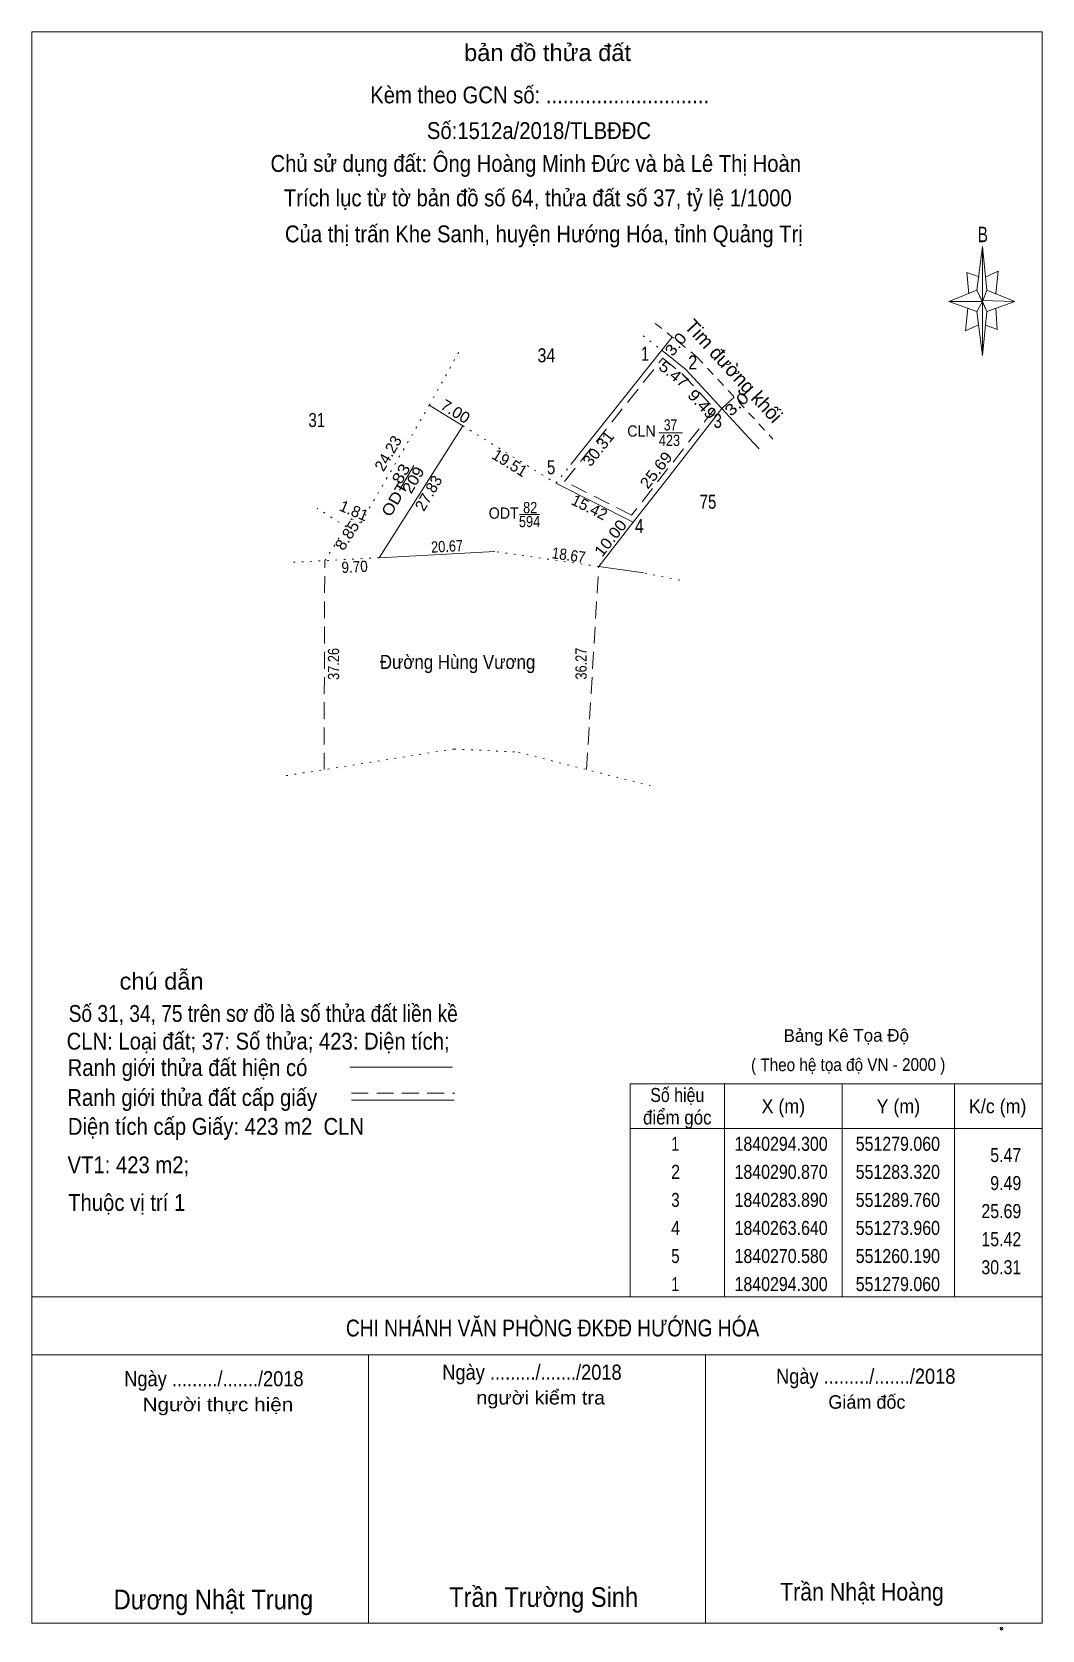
# Model space of a CAD drawing. Header units: metres. Extents: x 551167 to 551347, y 1840066 to 1840351.
import ezdxf
from ezdxf.enums import TextEntityAlignment as Align

# ---------------------------------------------------------------- set-up
doc = ezdxf.new("R2010")
doc.units = ezdxf.units.M
doc.header["$PDMODE"] = 32
doc.header["$PDSIZE"] = 0.5
for name, pattern in [('DOTTED', [1.5, 0.3, -1.2]), ('MEDIUM_DASHED', [4.5, 3, -1.5]), ('SHORT_DASHED', [2.7, 1.5, -1.2])]:
    doc.linetypes.add(name, pattern=pattern)
for name, color, linetype, lineweight in [('1', 7, 'MEDIUM_DASHED', 13), ('10', 7, 'DOTTED', 13), ('28', 7, 'Continuous', 13), ('5', 7, 'Continuous', 13), ('6', 7, 'Continuous', 13), ('63', 7, 'Continuous', 13)]:
    doc.layers.add(name, color=color, linetype=linetype, lineweight=lineweight)
doc.layers.add('55', color=7, linetype='Continuous')

msp = doc.modelspace()

# ---------------------------------------------------------------- linework, layer by layer
at = {"layer": '1'}
msp.add_lwpolyline([(551279.22, 1840292.89), (551282.64, 1840290.14), (551288.45, 1840283.84), (551273.68, 1840264.9), (551261.74, 1840270.92)], close=True, dxfattribs=at)
at = {"layer": '10'}
for p, q in [((551275.75, 1840296.89), (551279.06, 1840294.3)), ((551237.62, 1840284.49), (551242.96, 1840294.15)), ((551225.42, 1840263.55), (551237.62, 1840284.49)), ((551228.68, 1840257.31), (551212.51, 1840256.45)), ((551267.8, 1840255.76), (551249.32, 1840258.41)), ((551282.25, 1840253.33), (551275.78, 1840254.61)), ((551242.06, 1840223.22), (551211.72, 1840218.41)), ((551242.06, 1840223.22), (551249.52, 1840222.86)), ((551249.52, 1840222.86), (551253.33, 1840222.67)), ((551277.06, 1840216.66), (551253.33, 1840222.67))]:
    msp.add_line(p, q, dxfattribs=at)
at = {"layer": '10', "linetype": 'MEDIUM_DASHED'}
for p, q in [((551280.92, 1840296.65), (551279.06, 1840294.3)), ((551291.96, 1840285.93), (551289.76, 1840283.89)), ((551218.86, 1840219.54), (551218.99, 1840256.8)), ((551265.63, 1840219.55), (551267.8, 1840255.76))]:
    msp.add_line(p, q, dxfattribs=at)
at = {"layer": '10', "linetype": 'Continuous'}
for p, q in [((551289.76, 1840283.89), (551280.11, 1840271.52)), ((551289.76, 1840283.89), (551294.58, 1840278.68)), ((551278.51, 1840279.59), (551282.76, 1840279.59)), ((551294.58, 1840278.68), (551296.41, 1840276.7)), ((551253.68, 1840265.03), (551257.27, 1840265.03)), ((551267.8, 1840255.76), (551275.78, 1840254.61))]:
    msp.add_line(p, q, dxfattribs=at)
at = {"layer": '10', "linetype": 'SHORT_DASHED'}
msp.add_lwpolyline([(551277.89, 1840299.09), (551285.37, 1840293.08), (551298.86, 1840278.47)], dxfattribs=at)
at = {"layer": '10', "linetype": 'Continuous'}
msp.add_lwpolyline([(551279.06, 1840294.3), (551283.32, 1840290.87), (551289.76, 1840283.89)], dxfattribs=at)
at = {"layer": '10'}
for points in [[(551243.58, 1840280.82), (551260.19, 1840270.58), (551262.84, 1840273.91)], [(551218.99, 1840256.8), (551222.81, 1840262.83), (551217.63, 1840266.13)], [(551222.81, 1840262.83), (551223.75, 1840264.26), (551225.42, 1840263.55)]]:
    msp.add_lwpolyline(points, dxfattribs=at)
at = {"layer": '28'}
for p, q in [((551262.84, 1840273.91), (551279.06, 1840294.3)), ((551243.58, 1840280.82), (551237.62, 1840284.49)), ((551243.58, 1840280.82), (551228.68, 1840257.31)), ((551234.87, 1840273.75), (551232.32, 1840269.35)), ((551260.19, 1840270.58), (551273.96, 1840263.64)), ((551280.11, 1840271.52), (551273.96, 1840263.64)), ((551273.96, 1840263.64), (551267.8, 1840255.76)), ((551228.68, 1840257.31), (551249.32, 1840258.41))]:
    msp.add_line(p, q, dxfattribs=at)
at = {"layer": '5'}
for p, q in [((551335.19, 1840304.98), (551336.19, 1840312.78)), ((551336.99, 1840304.98), (551341.99, 1840302.98)), ((551335.19, 1840301.18), (551330.19, 1840302.98)), ((551336.99, 1840301.18), (551336.19, 1840293.38)), ((551338.59, 1840301.78), (551338.79, 1840297.98)), ((551338.79, 1840297.98), (551336.79, 1840298.78)), ((551226.81, 1840067.43), (551226.81, 1840115.23)), ((551286.81, 1840067.43), (551286.81, 1840115.23))]:
    msp.add_line(p, q, dxfattribs=at)
for points in [[(551166.81, 1840351.03), (551346.81, 1840351.03), (551346.81, 1840067.43), (551166.81, 1840067.43)], [(551336.19, 1840312.78), (551336.99, 1840304.98), (551336.19, 1840302.98)], [(551336.19, 1840302.98), (551330.19, 1840302.98), (551335.19, 1840304.98), (551336.99, 1840301.18), (551341.99, 1840302.98), (551336.19, 1840303.18)], [(551336.19, 1840302.98), (551336.19, 1840293.38), (551335.19, 1840301.18)]]:
    msp.add_lwpolyline(points, close=True, dxfattribs=at)
for points in [[(551335.59, 1840307.38), (551333.39, 1840308.18), (551333.79, 1840304.38)], [(551336.79, 1840307.38), (551338.99, 1840308.38), (551338.59, 1840304.38)], [(551336.19, 1840302.98), (551335.19, 1840304.98), (551330.19, 1840302.98)], [(551336.19, 1840302.98), (551336.99, 1840301.18), (551341.99, 1840302.98)], [(551333.59, 1840301.78), (551333.19, 1840297.78), (551335.39, 1840298.78)]]:
    msp.add_lwpolyline(points, dxfattribs=at)
at = {"layer": '6'}
for p, q in [((551223.47, 1840166.5), (551241.75, 1840166.5)), ((551223.75, 1840160.64), (551242.03, 1840160.64)), ((551166.81, 1840125.55), (551346.81, 1840125.55)), ((551166.81, 1840115.23), (551346.81, 1840115.23)), ((551346.81, 1840067.43), (551166.81, 1840067.43))]:
    msp.add_line(p, q, dxfattribs=at)
at = {"layer": '6', "linetype": 'MEDIUM_DASHED'}
msp.add_line((551223.75, 1840161.88), (551242.15, 1840161.88), dxfattribs=at)
at = {"layer": '6'}
msp.add_point((551339.57, 1840066.43), dxfattribs=at)
at = {"layer": '63'}
for p, q in [((551290.21, 1840163.55), (551290.21, 1840125.55)), ((551311.21, 1840163.55), (551311.21, 1840125.55)), ((551331.21, 1840163.55), (551331.21, 1840125.55)), ((551273.41, 1840155.55), (551346.81, 1840155.55))]:
    msp.add_line(p, q, dxfattribs=at)
msp.add_lwpolyline([(551273.41, 1840163.55), (551346.81, 1840163.55), (551346.81, 1840125.55), (551273.41, 1840125.55)], close=True, dxfattribs=at)

# ---------------------------------------------------------------- texts
at = {"layer": '10'}
for s, height, rotation, p in [('Tim đường khối ', 2.5, 312.722, (551291.246, 1840289.423)), ('24.23', 2, 59.774, (551231.138, 1840275.417)), ('19.51', 2, 328.354, (551251.445, 1840273.359)), ('27.83', 2, 59.774, (551238.348, 1840268.337)), ('1.81', 2, 336.967, (551223.804, 1840264.775))]:
    msp.add_text(s, height=height, rotation=rotation, dxfattribs=at).set_placement(p, align=Align.CENTER)
for s, rotation, width, p in [('3.0', 51.639, 1.15, (551282.314, 1840294.744)), ('5.47', 321.16, 1.1, (551280.553, 1840289.266)), ('7.00', 328.354, 1.05, (551241.75, 1840282.546)), ('9.49', 312.729, 1.15, (551285.514, 1840283.989)), ('3.0', 43.055, 1.25, (551293.087, 1840283.976)), ('30.31', 51.497, 1.05, (551268.527, 1840276.142)), ('83', 59.774, 1.2, (551233.444, 1840271.772)), ('209', 59.774, 1.1, (551235.614, 1840270.682)), ('25.69', 52.022, 1.1, (551278.82, 1840272.315)), ('ODT', 59.774, 1.15, (551232.324, 1840267.247)), ('8.85', 57.459, 1.05, (551223.8, 1840260.737)), ('10.00', 52.022, 1.1, (551270.688, 1840260.195)), ('20.67', 3.039, 0.85, (551240.837, 1840258.355)), ('18.67', 351.827, 0.9, (551262.323, 1840256.802)), ('37.26', 90, 0.85, (551221.55, 1840238.38)), ('36.27', 90, 0.85, (551265.66, 1840238.44))]:
    msp.add_text(s, height=2, rotation=rotation, dxfattribs=dict(at, width=width)).set_placement(p, align=Align.CENTER)
for s, height, width, p in [(' 34', 2.5, 0.85, (551258.085, 1840292.15)), (' 31', 2.5, 0.8, (551217.195, 1840280.61)), ('37', 2, 0.8, (551280.605, 1840279.99)), ('CLN', 2, 0.95, (551275.435, 1840278.9)), ('423', 2, 0.85, (551280.41, 1840277.23)), ('75', 2.5, 0.8, (551287.28, 1840266.05)), ('ODT', 2, 0.95, (551250.885, 1840264.27)), ('82', 2, 0.85, (551255.595, 1840265.25)), ('594', 2, 0.85, (551255.485, 1840262.77)), ('Đường Hùng Vương', 2.5, 0.9, (551242.655, 1840237.49))]:
    msp.add_text(s, height=height, dxfattribs=dict(at, width=width)).set_placement(p, align=Align.CENTER)
at = {"layer": '28'}
msp.add_text('15.42', height=2, rotation=333.252, dxfattribs=at).set_placement((551265.72, 1840265.408), align=Align.CENTER)
at = {"layer": '28', "width": 0.9}
msp.add_text('9.70', height=2, rotation=3.048, dxfattribs=at).set_placement((551224.357, 1840254.702), align=Align.CENTER)
at = {"layer": '5'}
for s, height, width, p in [('bản đồ thửa đất', 3, 1.05, (551258.69, 1840345.85)), ('Kèm theo GCN số: .............................', 3, 0.9, (551257.285, 1840338.31)), ('Số:1512a/2018/TLBĐĐC', 3, 0.9, (551257.16, 1840331.95)), ('Chủ sử dụng đất: Ông Hoàng Minh Đức và bà Lê Thị Hoàn', 3, 0.9, (551256.59, 1840326.09)), ('Trích lục từ tờ bản đồ số 64, thửa đất số 37, tỷ lệ 1/1000 ', 3, 0.9, (551257.45, 1840319.95)), ('Của thị trấn Khe Sanh, huyện Hướng Hóa, tỉnh Quảng Trị', 3, 0.9, (551258.04, 1840313.53)), ('B', 2.755, 0.75, (551336.25, 1840313.56))]:
    msp.add_text(s, height=height, dxfattribs=dict(at, width=width)).set_placement(p, align=Align.CENTER)
at = {"layer": '55'}
msp.add_text('Bảng Kê Tọa Độ', height=2.26, rotation=0.127, dxfattribs=at).set_placement((551311.928, 1840171.037), align=Align.CENTER)
at = {"layer": '55', "width": 0.9}
msp.add_text('( Theo hệ tọa độ VN - 2000 )', height=2.26, rotation=0.127, dxfattribs=at).set_placement((551312.268, 1840165.828), align=Align.CENTER)
at = {"layer": '6'}
for s, width, p in [('chú dẫn', 1.05, (551182.41, 1840180.34)), ('Số 31, 34, 75 trên sơ đồ là số thửa đất liền kề', 0.85, (551173.35, 1840174.58)), ('CLN: Loại đất; 37: Số thửa; 423: Diện tích;', 0.9, (551172.99, 1840169.64)), ('Ranh giới thửa đất hiện có ', 0.9, (551173.17, 1840164.93)), ('Ranh giới thửa đất cấp giấy', 0.9, (551173.11, 1840159.6)), ('Diện tích cấp Giấy: 423 m2  CLN', 0.9, (551173.21, 1840154.45)), ('VT1: 423 m2;', 0.9, (551173.15, 1840147.6)), ('Thuộc vị trí 1', 0.9, (551173.26, 1840140.88))]:
    msp.add_text(s, height=3, dxfattribs=dict(at, width=width)).set_placement(p)
for s, height, width, p in [('CHI NHÁNH VĂN PHÒNG ĐKĐĐ HƯỚNG HÓA', 3, 0.85, (551259.59, 1840118.51)), ('Ngày ........./......./2018', 2.7, 0.9, (551199.235, 1840109.63)), ('Ngày ........./......./2018', 2.7, 0.9, (551255.915, 1840110.79)), ('Ngày ........./......./2018', 2.7, 0.9, (551315.395, 1840110.07)), ('người kiểm tra', 2.4, 1.1, (551257.47, 1840106.39)), ('Người thực hiện', 2.4, 1.15, (551199.95, 1840105.19)), ('Trần Trường Sinh', 3.5, 0.9, (551257.995, 1840070.31)), ('Trần Nhật Hoàng', 3.16, 0.9, (551314.72, 1840071.43)), ('Dương Nhật Trung', 3.5, 0.9, (551199.14, 1840069.87))]:
    msp.add_text(s, height=height, dxfattribs=dict(at, width=width)).set_placement(p, align=Align.CENTER)
msp.add_text('Giám đốc', height=2.4, dxfattribs=at).set_placement((551315.6, 1840105.63), align=Align.CENTER)
at = {"layer": '63'}
for s, width, p in [(' 1', 0.75, (551276.76, 1840292.43)), (' 2', 0.85, (551285.37, 1840290.87)), (' 3', 0.8, (551289.76, 1840280.46)), (' 5', 0.8, (551260.07, 1840272.2)), (' 4', 0.85, (551275.83, 1840261.71)), ('5.47', 0.85, (551343.11, 1840149.6)), ('9.49', 0.85, (551343.11, 1840144.6)), ('25.69', 0.85, (551343.11, 1840139.6)), ('15.42', 0.85, (551343.11, 1840134.6)), ('30.31', 0.85, (551343.11, 1840129.6))]:
    msp.add_text(s, height=2.5, dxfattribs=dict(at, width=width)).set_placement(p, align=Align.RIGHT)
for s, width, p in [('Số hiệu', 0.85, (551281.81, 1840160.3)), ('X (m)', 0.95, (551300.71, 1840158.3)), ('Y (m)', 0.95, (551321.205, 1840158.3)), ('K/c (m)', 0.95, (551338.91, 1840158.3)), ('điểm góc', 0.9, (551281.81, 1840156.3)), (' 1', 0.75, (551281.105, 1840151.6)), ('1840294.300', 0.85, (551300.31, 1840151.6)), ('551279.060', 0.85, (551321.115, 1840151.6)), (' 2', 0.85, (551281.11, 1840146.6)), ('1840290.870', 0.85, (551300.31, 1840146.6)), ('551283.320', 0.85, (551321.115, 1840146.6)), (' 3', 0.8, (551281.11, 1840141.6)), ('1840283.890', 0.85, (551300.31, 1840141.6)), ('551289.760', 0.85, (551321.115, 1840141.6)), (' 4', 0.85, (551281.105, 1840136.6)), ('1840263.640', 0.85, (551300.31, 1840136.6)), ('551273.960', 0.85, (551321.115, 1840136.6)), (' 5', 0.8, (551281.11, 1840131.6)), ('1840270.580', 0.85, (551300.31, 1840131.6)), ('551260.190', 0.85, (551321.115, 1840131.6)), (' 1', 0.75, (551281.105, 1840126.6)), ('1840294.300', 0.85, (551300.31, 1840126.6)), ('551279.060', 0.85, (551321.115, 1840126.6))]:
    msp.add_text(s, height=2.5, dxfattribs=dict(at, width=width)).set_placement(p, align=Align.CENTER)

doc.saveas('drawing.dxf')
